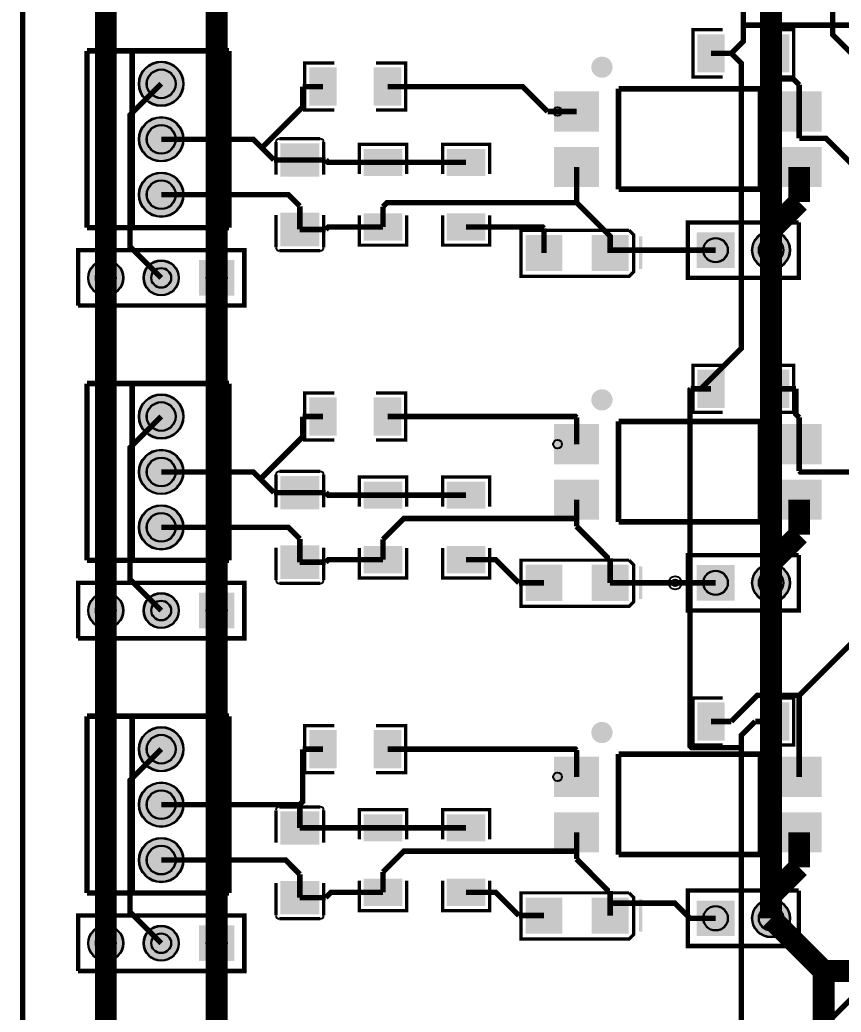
# Model space of a CAD drawing. Header units: millimetres. Extents: x 0 to 140, y -140 to 0.
# Drawn here: x -0.13 to 37.5, y -100.95 to -55.49 of the extents above; entities that cross this region are included whole.
import ezdxf

# ---------------------------------------------------------------- set-up
doc = ezdxf.new("R2010")
doc.units = ezdxf.units.MM
for name, color, linetype, true_color in [('BoardOutLine', 7, 'Continuous', 0xff00ff), ('BottomLayer', 7, 'Continuous', 0x0000ff), ('BottomSolderMaskLayer', 7, 'Continuous', 0xaa00ff), ('Document', 7, 'Continuous', 0xffffff), ('Hole', 7, 'Continuous', 0x222222), ('Multi-Layer', 7, 'Continuous', 0xc0c0c0), ('TopLayer', 7, 'Continuous', 0xff0000), ('TopPasteMaskLayer', 7, 'Continuous', 0x808080), ('TopSilkLayer', 7, 'Continuous', 0xffcc00), ('TopSolderMaskLayer', 7, 'Continuous', 0x800080)]:
    doc.layers.add(name, color=color, linetype=linetype, true_color=true_color)

msp = doc.modelspace()

# ---------------------------------------------------------------- hatches: boundary and pattern name
at = {"layer": 'BottomSolderMaskLayer'}
for points in [[(5.325, -58.42, 1), (7.375, -58.42, 1)], [(5.325, -60.96, 1), (7.375, -60.96, 1)], [(5.325, -63.5, 1), (7.375, -63.5, 1)], [(30.875, -65.227), (32.625, -65.227), (32.625, -66.853), (30.875, -66.853)], [(33.415, -66.04, 1), (35.165, -66.04, 1)], [(2.997, -67.31, 1), (4.623, -67.31, 1)], [(5.537, -67.31, 1), (7.163, -67.31, 1)], [(9.703, -68.123), (8.077, -68.123), (8.077, -66.497), (9.703, -66.497)], [(5.325, -73.66, 1), (7.375, -73.66, 1)], [(5.325, -76.2, 1), (7.375, -76.2, 1)], [(5.325, -78.74, 1), (7.375, -78.74, 1)], [(33.415, -81.28, 1), (35.165, -81.28, 1)], [(30.875, -80.467), (32.625, -80.467), (32.625, -82.093), (30.875, -82.093)], [(2.997, -82.55, 1), (4.623, -82.55, 1)], [(5.537, -82.55, 1), (7.163, -82.55, 1)], [(9.703, -83.363), (8.077, -83.363), (8.077, -81.737), (9.703, -81.737)], [(5.325, -88.9, 1), (7.375, -88.9, 1)], [(5.325, -91.44, 1), (7.375, -91.44, 1)], [(5.325, -93.98, 1), (7.375, -93.98, 1)], [(30.875, -95.834), (32.625, -95.834), (32.625, -97.46), (30.875, -97.46)], [(33.415, -96.647, 1), (35.165, -96.647, 1)], [(2.997, -97.79, 1), (4.623, -97.79, 1)], [(5.537, -97.79, 1), (7.163, -97.79, 1)], [(9.703, -98.603), (8.077, -98.603), (8.077, -96.977), (9.703, -96.977)]]:
    msp.add_hatch(color=256, dxfattribs=at).paths.add_polyline_path(points)
at = {"layer": 'Document'}
for points in [[(24.175, -65.667), (24.175, -66.667), (24.325, -66.667), (24.325, -65.667)], [(23.95, -66.092), (23.95, -66.242), (24.55, -66.242), (24.55, -66.092)], [(26.85, -66.092), (26.85, -66.242), (26.25, -66.242), (26.25, -66.092)], [(24.175, -80.78), (24.175, -81.78), (24.325, -81.78), (24.325, -80.78)], [(23.95, -81.205), (23.95, -81.355), (24.55, -81.355), (24.55, -81.205)], [(26.85, -81.205), (26.85, -81.355), (26.25, -81.355), (26.25, -81.205)], [(24.175, -96.02), (24.175, -97.02), (24.325, -97.02), (24.325, -96.02)], [(23.95, -96.445), (23.95, -96.595), (24.55, -96.595), (24.55, -96.445)], [(26.85, -96.445), (26.85, -96.595), (26.25, -96.595), (26.25, -96.445)]]:
    msp.add_hatch(color=256, dxfattribs=at).paths.add_polyline_path(points)
at = {"layer": 'Multi-Layer'}
for points in [[(5.35, -58.42, 1), (7.35, -58.42, 1)], [(5.35, -60.96, 1), (7.35, -60.96, 1)], [(5.35, -63.5, 1), (7.35, -63.5, 1)], [(30.9, -65.253), (32.6, -65.253), (32.6, -66.828), (30.9, -66.828)], [(33.44, -66.04, 1), (35.14, -66.04, 1)], [(3.023, -67.31, 1), (4.597, -67.31, 1)], [(5.563, -67.31, 1), (7.137, -67.31, 1)], [(9.677, -68.098), (8.103, -68.098), (8.103, -66.523), (9.677, -66.523)], [(5.35, -73.66, 1), (7.35, -73.66, 1)], [(5.35, -76.2, 1), (7.35, -76.2, 1)], [(5.35, -78.74, 1), (7.35, -78.74, 1)], [(33.44, -81.28, 1), (35.14, -81.28, 1)], [(30.9, -80.493), (32.6, -80.493), (32.6, -82.068), (30.9, -82.068)], [(3.023, -82.55, 1), (4.597, -82.55, 1)], [(5.563, -82.55, 1), (7.137, -82.55, 1)], [(9.677, -83.338), (8.103, -83.338), (8.103, -81.763), (9.677, -81.763)], [(5.35, -88.9, 1), (7.35, -88.9, 1)], [(5.35, -91.44, 1), (7.35, -91.44, 1)], [(5.35, -93.98, 1), (7.35, -93.98, 1)], [(30.9, -95.86), (32.6, -95.86), (32.6, -97.435), (30.9, -97.435)], [(33.44, -96.647, 1), (35.14, -96.647, 1)], [(3.023, -97.79, 1), (4.597, -97.79, 1)], [(5.563, -97.79, 1), (7.137, -97.79, 1)], [(9.677, -98.578), (8.103, -98.578), (8.103, -97.003), (9.677, -97.003)]]:
    msp.add_hatch(color=256, dxfattribs=at).paths.add_polyline_path(points)
at = {"layer": 'TopLayer'}
for points in [[(32.145, -56.173), (32.145, -57.874), (30.938, -57.874), (30.938, -56.173)], [(33.895, -56.173), (33.895, -57.874), (35.103, -57.874), (35.103, -56.173)], [(14.365, -59.398), (14.365, -57.697), (13.158, -57.697), (13.158, -59.398)], [(16.115, -59.398), (16.115, -57.697), (17.323, -57.697), (17.323, -59.398)], [(26.38, -58.79), (26.38, -60.59), (24.38, -60.59), (24.38, -58.79)], [(36.58, -58.79), (36.58, -60.59), (34.58, -60.59), (34.58, -58.79)], [(13.564, -62.65), (11.836, -62.65), (11.836, -61.165), (13.564, -61.165)], [(26.38, -61.33), (26.38, -63.13), (24.38, -63.13), (24.38, -61.33)], [(36.58, -61.33), (36.58, -63.13), (34.58, -63.13), (34.58, -61.33)], [(17.361, -62.625), (15.66, -62.625), (15.66, -61.418), (17.361, -61.418)], [(21.171, -62.625), (19.47, -62.625), (19.47, -61.418), (21.171, -61.418)], [(13.564, -64.35), (11.836, -64.35), (11.836, -65.835), (13.564, -65.835)], [(17.361, -64.375), (15.66, -64.375), (15.66, -65.583), (17.361, -65.583)], [(21.171, -64.375), (19.47, -64.375), (19.47, -65.583), (21.171, -65.583)], [(24.7, -66.967), (23.065, -66.967), (23.065, -65.367), (24.7, -65.367)], [(27.735, -66.967), (26.1, -66.967), (26.1, -65.367), (27.735, -65.367)], [(32.145, -71.54), (32.145, -73.241), (30.938, -73.241), (30.938, -71.54)], [(33.895, -71.54), (33.895, -73.241), (35.103, -73.241), (35.103, -71.54)], [(14.365, -74.511), (14.365, -72.81), (13.158, -72.81), (13.158, -74.511)], [(16.115, -74.511), (16.115, -72.81), (17.323, -72.81), (17.323, -74.511)], [(26.38, -74.03), (26.38, -75.83), (24.38, -75.83), (24.38, -74.03)], [(36.58, -74.03), (36.58, -75.83), (34.58, -75.83), (34.58, -74.03)], [(13.564, -77.89), (11.836, -77.89), (11.836, -76.405), (13.564, -76.405)], [(17.361, -77.865), (15.66, -77.865), (15.66, -76.658), (17.361, -76.658)], [(21.171, -77.865), (19.47, -77.865), (19.47, -76.658), (21.171, -76.658)], [(26.38, -76.57), (26.38, -78.37), (24.38, -78.37), (24.38, -76.57)], [(36.58, -76.57), (36.58, -78.37), (34.58, -78.37), (34.58, -76.57)], [(13.564, -79.59), (11.836, -79.59), (11.836, -81.075), (13.564, -81.075)], [(17.361, -79.615), (15.66, -79.615), (15.66, -80.823), (17.361, -80.823)], [(21.171, -79.615), (19.47, -79.615), (19.47, -80.823), (21.171, -80.823)], [(24.7, -82.08), (23.065, -82.08), (23.065, -80.48), (24.7, -80.48)], [(27.735, -82.08), (26.1, -82.08), (26.1, -80.48), (27.735, -80.48)], [(32.145, -88.481), (32.145, -86.78), (30.938, -86.78), (30.938, -88.481)], [(33.895, -88.481), (33.895, -86.78), (35.103, -86.78), (35.103, -88.481)], [(14.365, -89.751), (14.365, -88.05), (13.158, -88.05), (13.158, -89.751)], [(16.115, -89.751), (16.115, -88.05), (17.323, -88.05), (17.323, -89.751)], [(26.38, -89.27), (26.38, -91.07), (24.38, -91.07), (24.38, -89.27)], [(36.58, -89.27), (36.58, -91.07), (34.58, -91.07), (34.58, -89.27)], [(13.564, -93.257), (11.836, -93.257), (11.836, -91.772), (13.564, -91.772)], [(26.38, -91.81), (26.38, -93.61), (24.38, -93.61), (24.38, -91.81)], [(36.58, -91.81), (36.58, -93.61), (34.58, -93.61), (34.58, -91.81)], [(17.361, -93.105), (15.66, -93.105), (15.66, -91.898), (17.361, -91.898)], [(21.171, -93.105), (19.47, -93.105), (19.47, -91.898), (21.171, -91.898)], [(13.564, -94.957), (11.836, -94.957), (11.836, -96.442), (13.564, -96.442)], [(17.361, -94.855), (15.66, -94.855), (15.66, -96.063), (17.361, -96.063)], [(21.171, -94.855), (19.47, -94.855), (19.47, -96.063), (21.171, -96.063)], [(24.7, -97.32), (23.065, -97.32), (23.065, -95.72), (24.7, -95.72)], [(27.735, -97.32), (26.1, -97.32), (26.1, -95.72), (27.735, -95.72)]]:
    msp.add_hatch(color=256, dxfattribs=at).paths.add_polyline_path(points)
at = {"layer": 'TopPasteMaskLayer'}
for points in [[(32.145, -56.273), (32.145, -56.634), (32.045, -56.734), (31.834, -56.734), (31.734, -56.834), (31.734, -57.212), (31.834, -57.312), (32.045, -57.312), (32.145, -57.412), (32.145, -57.774), (32.045, -57.874), (31.038, -57.874), (30.938, -57.774), (30.938, -56.273), (31.038, -56.173), (32.045, -56.173)], [(33.895, -56.273), (33.895, -56.634), (33.995, -56.734), (34.206, -56.734), (34.306, -56.834), (34.306, -57.212), (34.206, -57.312), (33.995, -57.312), (33.895, -57.412), (33.895, -57.774), (33.995, -57.874), (35.003, -57.874), (35.103, -57.774), (35.103, -56.273), (35.003, -56.173), (33.995, -56.173)], [(14.365, -59.298), (14.365, -58.936), (14.265, -58.836), (14.054, -58.836), (13.954, -58.736), (13.954, -58.358), (14.054, -58.258), (14.265, -58.258), (14.365, -58.158), (14.365, -57.797), (14.265, -57.697), (13.258, -57.697), (13.158, -57.797), (13.158, -59.298), (13.258, -59.398), (14.265, -59.398)], [(16.115, -59.298), (16.115, -58.936), (16.215, -58.836), (16.426, -58.836), (16.526, -58.736), (16.526, -58.358), (16.426, -58.258), (16.215, -58.258), (16.115, -58.158), (16.115, -57.797), (16.215, -57.697), (17.223, -57.697), (17.323, -57.797), (17.323, -59.298), (17.223, -59.398), (16.215, -59.398)], [(26.38, -58.79), (26.38, -60.59), (24.38, -60.59), (24.38, -58.79)], [(36.58, -58.79), (36.58, -60.59), (34.58, -60.59), (34.58, -58.79)], [(13.464, -62.65), (13.094, -62.65), (12.994, -62.55), (12.994, -62.245), (12.894, -62.145), (12.506, -62.145), (12.406, -62.245), (12.406, -62.55), (12.306, -62.65), (11.936, -62.65), (11.836, -62.55), (11.836, -61.265), (11.936, -61.165), (13.464, -61.165), (13.564, -61.265), (13.564, -62.55)], [(26.38, -61.33), (26.38, -63.13), (24.38, -63.13), (24.38, -61.33)], [(36.58, -61.33), (36.58, -63.13), (34.58, -63.13), (34.58, -61.33)], [(17.261, -62.625), (16.899, -62.625), (16.799, -62.525), (16.799, -62.315), (16.699, -62.215), (16.321, -62.215), (16.221, -62.315), (16.221, -62.525), (16.121, -62.625), (15.76, -62.625), (15.66, -62.525), (15.66, -61.518), (15.76, -61.418), (17.261, -61.418), (17.361, -61.518), (17.361, -62.525)], [(21.071, -62.625), (20.709, -62.625), (20.609, -62.525), (20.609, -62.315), (20.509, -62.215), (20.131, -62.215), (20.031, -62.315), (20.031, -62.525), (19.931, -62.625), (19.57, -62.625), (19.47, -62.525), (19.47, -61.518), (19.57, -61.418), (21.071, -61.418), (21.171, -61.518), (21.171, -62.525)], [(13.464, -64.35), (13.094, -64.35), (12.994, -64.45), (12.994, -64.755), (12.894, -64.855), (12.506, -64.855), (12.406, -64.755), (12.406, -64.45), (12.306, -64.35), (11.936, -64.35), (11.836, -64.45), (11.836, -65.735), (11.936, -65.835), (13.464, -65.835), (13.564, -65.735), (13.564, -64.45)], [(17.261, -64.375), (16.899, -64.375), (16.799, -64.475), (16.799, -64.686), (16.699, -64.786), (16.321, -64.786), (16.221, -64.686), (16.221, -64.475), (16.121, -64.375), (15.76, -64.375), (15.66, -64.475), (15.66, -65.483), (15.76, -65.583), (17.261, -65.583), (17.361, -65.483), (17.361, -64.475)], [(21.071, -64.375), (20.709, -64.375), (20.609, -64.475), (20.609, -64.686), (20.509, -64.786), (20.131, -64.786), (20.031, -64.686), (20.031, -64.475), (19.931, -64.375), (19.57, -64.375), (19.47, -64.475), (19.47, -65.483), (19.57, -65.583), (21.071, -65.583), (21.171, -65.483), (21.171, -64.475)], [(24.7, -66.867), (24.7, -66.497), (24.6, -66.397), (24.244, -66.397), (24.144, -66.297), (24.144, -66.038), (24.244, -65.938), (24.6, -65.938), (24.7, -65.838), (24.7, -65.467), (24.6, -65.367), (23.165, -65.367), (23.065, -65.467), (23.065, -66.867), (23.165, -66.967), (24.6, -66.967)], [(26.1, -65.467), (26.1, -65.838), (26.2, -65.938), (26.556, -65.938), (26.656, -66.038), (26.656, -66.297), (26.556, -66.397), (26.2, -66.397), (26.1, -66.497), (26.1, -66.867), (26.2, -66.967), (27.635, -66.967), (27.735, -66.867), (27.735, -65.467), (27.635, -65.367), (26.2, -65.367)], [(32.145, -71.64), (32.145, -72.001), (32.045, -72.101), (31.834, -72.101), (31.734, -72.201), (31.734, -72.579), (31.834, -72.679), (32.045, -72.679), (32.145, -72.779), (32.145, -73.141), (32.045, -73.241), (31.038, -73.241), (30.938, -73.141), (30.938, -71.64), (31.038, -71.54), (32.045, -71.54)], [(33.895, -71.64), (33.895, -72.001), (33.995, -72.101), (34.206, -72.101), (34.306, -72.201), (34.306, -72.579), (34.206, -72.679), (33.995, -72.679), (33.895, -72.779), (33.895, -73.141), (33.995, -73.241), (35.003, -73.241), (35.103, -73.141), (35.103, -71.64), (35.003, -71.54), (33.995, -71.54)], [(14.365, -74.411), (14.365, -74.049), (14.265, -73.949), (14.054, -73.949), (13.954, -73.849), (13.954, -73.471), (14.054, -73.371), (14.265, -73.371), (14.365, -73.271), (14.365, -72.91), (14.265, -72.81), (13.258, -72.81), (13.158, -72.91), (13.158, -74.411), (13.258, -74.511), (14.265, -74.511)], [(16.115, -74.411), (16.115, -74.049), (16.215, -73.949), (16.426, -73.949), (16.526, -73.849), (16.526, -73.471), (16.426, -73.371), (16.215, -73.371), (16.115, -73.271), (16.115, -72.91), (16.215, -72.81), (17.223, -72.81), (17.323, -72.91), (17.323, -74.411), (17.223, -74.511), (16.215, -74.511)], [(26.38, -74.03), (26.38, -75.83), (24.38, -75.83), (24.38, -74.03)], [(36.58, -74.03), (36.58, -75.83), (34.58, -75.83), (34.58, -74.03)], [(13.464, -77.89), (13.094, -77.89), (12.994, -77.79), (12.994, -77.485), (12.894, -77.385), (12.506, -77.385), (12.406, -77.485), (12.406, -77.79), (12.306, -77.89), (11.936, -77.89), (11.836, -77.79), (11.836, -76.505), (11.936, -76.405), (13.464, -76.405), (13.564, -76.505), (13.564, -77.79)], [(17.261, -77.865), (16.899, -77.865), (16.799, -77.765), (16.799, -77.555), (16.699, -77.455), (16.321, -77.455), (16.221, -77.555), (16.221, -77.765), (16.121, -77.865), (15.76, -77.865), (15.66, -77.765), (15.66, -76.758), (15.76, -76.658), (17.261, -76.658), (17.361, -76.758), (17.361, -77.765)], [(21.071, -77.865), (20.709, -77.865), (20.609, -77.765), (20.609, -77.555), (20.509, -77.455), (20.131, -77.455), (20.031, -77.555), (20.031, -77.765), (19.931, -77.865), (19.57, -77.865), (19.47, -77.765), (19.47, -76.758), (19.57, -76.658), (21.071, -76.658), (21.171, -76.758), (21.171, -77.765)], [(26.38, -76.57), (26.38, -78.37), (24.38, -78.37), (24.38, -76.57)], [(36.58, -76.57), (36.58, -78.37), (34.58, -78.37), (34.58, -76.57)], [(13.464, -79.59), (13.094, -79.59), (12.994, -79.69), (12.994, -79.995), (12.894, -80.095), (12.506, -80.095), (12.406, -79.995), (12.406, -79.69), (12.306, -79.59), (11.936, -79.59), (11.836, -79.69), (11.836, -80.975), (11.936, -81.075), (13.464, -81.075), (13.564, -80.975), (13.564, -79.69)], [(17.261, -79.615), (16.899, -79.615), (16.799, -79.715), (16.799, -79.926), (16.699, -80.026), (16.321, -80.026), (16.221, -79.926), (16.221, -79.715), (16.121, -79.615), (15.76, -79.615), (15.66, -79.715), (15.66, -80.723), (15.76, -80.823), (17.261, -80.823), (17.361, -80.723), (17.361, -79.715)], [(21.071, -79.615), (20.709, -79.615), (20.609, -79.715), (20.609, -79.926), (20.509, -80.026), (20.131, -80.026), (20.031, -79.926), (20.031, -79.715), (19.931, -79.615), (19.57, -79.615), (19.47, -79.715), (19.47, -80.723), (19.57, -80.823), (21.071, -80.823), (21.171, -80.723), (21.171, -79.715)], [(24.7, -81.98), (24.7, -81.61), (24.6, -81.51), (24.244, -81.51), (24.144, -81.41), (24.144, -81.151), (24.244, -81.051), (24.6, -81.051), (24.7, -80.951), (24.7, -80.58), (24.6, -80.48), (23.165, -80.48), (23.065, -80.58), (23.065, -81.98), (23.165, -82.08), (24.6, -82.08)], [(26.1, -80.58), (26.1, -80.951), (26.2, -81.051), (26.556, -81.051), (26.656, -81.151), (26.656, -81.41), (26.556, -81.51), (26.2, -81.51), (26.1, -81.61), (26.1, -81.98), (26.2, -82.08), (27.635, -82.08), (27.735, -81.98), (27.735, -80.58), (27.635, -80.48), (26.2, -80.48)], [(32.145, -88.381), (32.145, -88.019), (32.045, -87.919), (31.834, -87.919), (31.734, -87.819), (31.734, -87.441), (31.834, -87.341), (32.045, -87.341), (32.145, -87.241), (32.145, -86.88), (32.045, -86.78), (31.038, -86.78), (30.938, -86.88), (30.938, -88.381), (31.038, -88.481), (32.045, -88.481)], [(33.895, -88.381), (33.895, -88.019), (33.995, -87.919), (34.206, -87.919), (34.306, -87.819), (34.306, -87.441), (34.206, -87.341), (33.995, -87.341), (33.895, -87.241), (33.895, -86.88), (33.995, -86.78), (35.003, -86.78), (35.103, -86.88), (35.103, -88.381), (35.003, -88.481), (33.995, -88.481)], [(14.365, -89.651), (14.365, -89.289), (14.265, -89.189), (14.054, -89.189), (13.954, -89.089), (13.954, -88.711), (14.054, -88.611), (14.265, -88.611), (14.365, -88.511), (14.365, -88.15), (14.265, -88.05), (13.258, -88.05), (13.158, -88.15), (13.158, -89.651), (13.258, -89.751), (14.265, -89.751)], [(16.115, -89.651), (16.115, -89.289), (16.215, -89.189), (16.426, -89.189), (16.526, -89.089), (16.526, -88.711), (16.426, -88.611), (16.215, -88.611), (16.115, -88.511), (16.115, -88.15), (16.215, -88.05), (17.223, -88.05), (17.323, -88.15), (17.323, -89.651), (17.223, -89.751), (16.215, -89.751)], [(26.38, -89.27), (26.38, -91.07), (24.38, -91.07), (24.38, -89.27)], [(36.58, -89.27), (36.58, -91.07), (34.58, -91.07), (34.58, -89.27)], [(13.464, -93.257), (13.094, -93.257), (12.994, -93.157), (12.994, -92.852), (12.894, -92.752), (12.506, -92.752), (12.406, -92.852), (12.406, -93.157), (12.306, -93.257), (11.936, -93.257), (11.836, -93.157), (11.836, -91.872), (11.936, -91.772), (13.464, -91.772), (13.564, -91.872), (13.564, -93.157)], [(26.38, -91.81), (26.38, -93.61), (24.38, -93.61), (24.38, -91.81)], [(36.58, -91.81), (36.58, -93.61), (34.58, -93.61), (34.58, -91.81)], [(17.261, -93.105), (16.899, -93.105), (16.799, -93.005), (16.799, -92.795), (16.699, -92.695), (16.321, -92.695), (16.221, -92.795), (16.221, -93.005), (16.121, -93.105), (15.76, -93.105), (15.66, -93.005), (15.66, -91.998), (15.76, -91.898), (17.261, -91.898), (17.361, -91.998), (17.361, -93.005)], [(21.071, -93.105), (20.709, -93.105), (20.609, -93.005), (20.609, -92.795), (20.509, -92.695), (20.131, -92.695), (20.031, -92.795), (20.031, -93.005), (19.931, -93.105), (19.57, -93.105), (19.47, -93.005), (19.47, -91.998), (19.57, -91.898), (21.071, -91.898), (21.171, -91.998), (21.171, -93.005)], [(13.464, -94.957), (13.094, -94.957), (12.994, -95.057), (12.994, -95.362), (12.894, -95.462), (12.506, -95.462), (12.406, -95.362), (12.406, -95.057), (12.306, -94.957), (11.936, -94.957), (11.836, -95.057), (11.836, -96.342), (11.936, -96.442), (13.464, -96.442), (13.564, -96.342), (13.564, -95.057)], [(17.261, -94.855), (16.899, -94.855), (16.799, -94.955), (16.799, -95.166), (16.699, -95.266), (16.321, -95.266), (16.221, -95.166), (16.221, -94.955), (16.121, -94.855), (15.76, -94.855), (15.66, -94.955), (15.66, -95.963), (15.76, -96.063), (17.261, -96.063), (17.361, -95.963), (17.361, -94.955)], [(21.071, -94.855), (20.709, -94.855), (20.609, -94.955), (20.609, -95.166), (20.509, -95.266), (20.131, -95.266), (20.031, -95.166), (20.031, -94.955), (19.931, -94.855), (19.57, -94.855), (19.47, -94.955), (19.47, -95.963), (19.57, -96.063), (21.071, -96.063), (21.171, -95.963), (21.171, -94.955)], [(24.7, -97.22), (24.7, -96.85), (24.6, -96.75), (24.244, -96.75), (24.144, -96.65), (24.144, -96.391), (24.244, -96.291), (24.6, -96.291), (24.7, -96.191), (24.7, -95.82), (24.6, -95.72), (23.165, -95.72), (23.065, -95.82), (23.065, -97.22), (23.165, -97.32), (24.6, -97.32)], [(26.1, -95.82), (26.1, -96.191), (26.2, -96.291), (26.556, -96.291), (26.656, -96.391), (26.656, -96.65), (26.556, -96.75), (26.2, -96.75), (26.1, -96.85), (26.1, -97.22), (26.2, -97.32), (27.635, -97.32), (27.735, -97.22), (27.735, -95.82), (27.635, -95.72), (26.2, -95.72)]]:
    msp.add_hatch(color=256, dxfattribs=at).paths.add_polyline_path(points)
at = {"layer": 'TopSilkLayer'}
for points in [[(26.057, -57.658), (26.058, -57.69), (26.061, -57.721), (26.066, -57.752), (26.073, -57.783), (26.082, -57.813), (26.094, -57.842), (26.106, -57.871), (26.121, -57.899), (26.138, -57.925), (26.156, -57.951), (26.176, -57.975), (26.197, -57.999), (26.22, -58.02), (26.244, -58.04), (26.27, -58.059), (26.296, -58.076), (26.324, -58.091), (26.352, -58.104), (26.382, -58.116), (26.412, -58.125), (26.442, -58.133), (26.473, -58.138), (26.504, -58.142), (26.536, -58.143), (26.567, -58.142), (26.599, -58.14), (26.63, -58.135), (26.66, -58.129), (26.691, -58.12), (26.72, -58.11), (26.749, -58.097), (26.777, -58.083), (26.804, -58.067), (26.83, -58.049), (26.855, -58.03), (26.879, -58.009), (26.901, -57.986), (26.921, -57.962), (26.94, -57.937), (26.957, -57.911), (26.973, -57.884), (26.987, -57.855), (26.999, -57.826), (27.009, -57.797), (27.017, -57.766), (27.023, -57.735), (27.027, -57.704), (27.029, -57.673), (27.029, -57.641), (27.027, -57.61), (27.023, -57.579), (27.017, -57.548), (27.009, -57.517), (26.999, -57.487), (26.987, -57.458), (26.973, -57.43), (26.957, -57.403), (26.94, -57.376), (26.921, -57.351), (26.901, -57.328), (26.879, -57.305), (26.855, -57.284), (26.83, -57.265), (26.804, -57.247), (26.777, -57.231), (26.749, -57.217), (26.72, -57.204), (26.691, -57.194), (26.66, -57.185), (26.63, -57.178), (26.599, -57.174), (26.567, -57.171), (26.536, -57.171), (26.504, -57.172), (26.473, -57.176), (26.442, -57.181), (26.412, -57.189), (26.382, -57.198), (26.352, -57.21), (26.324, -57.223), (26.296, -57.238), (26.27, -57.255), (26.244, -57.273), (26.22, -57.294), (26.197, -57.315), (26.176, -57.338), (26.156, -57.363), (26.138, -57.388), (26.121, -57.415), (26.106, -57.443), (26.094, -57.472), (26.082, -57.501), (26.073, -57.531), (26.066, -57.562), (26.061, -57.593), (26.058, -57.624), (26.057, -57.656)], [(28.234, -65.406), (28.234, -66.908), (28.386, -66.908), (28.386, -65.406)], [(26.057, -72.898), (26.058, -72.93), (26.061, -72.961), (26.066, -72.992), (26.073, -73.023), (26.082, -73.053), (26.094, -73.082), (26.106, -73.111), (26.121, -73.139), (26.138, -73.165), (26.156, -73.191), (26.176, -73.216), (26.197, -73.239), (26.22, -73.26), (26.244, -73.28), (26.27, -73.299), (26.296, -73.316), (26.324, -73.331), (26.352, -73.344), (26.382, -73.356), (26.412, -73.365), (26.442, -73.373), (26.473, -73.378), (26.504, -73.382), (26.536, -73.383), (26.567, -73.383), (26.599, -73.38), (26.63, -73.375), (26.66, -73.369), (26.691, -73.36), (26.72, -73.35), (26.749, -73.337), (26.777, -73.323), (26.804, -73.307), (26.83, -73.289), (26.855, -73.27), (26.879, -73.249), (26.901, -73.226), (26.921, -73.202), (26.94, -73.177), (26.957, -73.151), (26.973, -73.124), (26.987, -73.095), (26.999, -73.066), (27.009, -73.037), (27.017, -73.006), (27.023, -72.975), (27.027, -72.944), (27.029, -72.913), (27.029, -72.881), (27.027, -72.85), (27.023, -72.819), (27.017, -72.788), (27.009, -72.757), (26.999, -72.727), (26.987, -72.698), (26.973, -72.67), (26.957, -72.643), (26.94, -72.616), (26.921, -72.591), (26.901, -72.568), (26.879, -72.545), (26.855, -72.524), (26.83, -72.505), (26.804, -72.487), (26.777, -72.471), (26.749, -72.457), (26.72, -72.444), (26.691, -72.434), (26.66, -72.425), (26.63, -72.419), (26.599, -72.414), (26.567, -72.411), (26.536, -72.411), (26.504, -72.412), (26.473, -72.416), (26.442, -72.421), (26.412, -72.429), (26.382, -72.438), (26.352, -72.45), (26.324, -72.463), (26.296, -72.478), (26.27, -72.495), (26.244, -72.513), (26.22, -72.534), (26.197, -72.555), (26.176, -72.578), (26.156, -72.603), (26.138, -72.628), (26.121, -72.655), (26.106, -72.683), (26.094, -72.712), (26.082, -72.741), (26.073, -72.771), (26.066, -72.802), (26.061, -72.833), (26.058, -72.864), (26.057, -72.896)], [(28.234, -80.519), (28.234, -82.021), (28.386, -82.021), (28.386, -80.519)], [(26.057, -88.138), (26.058, -88.17), (26.061, -88.201), (26.066, -88.232), (26.073, -88.263), (26.082, -88.293), (26.094, -88.322), (26.106, -88.351), (26.121, -88.379), (26.138, -88.405), (26.156, -88.431), (26.176, -88.456), (26.197, -88.479), (26.22, -88.5), (26.244, -88.52), (26.27, -88.539), (26.296, -88.556), (26.324, -88.571), (26.352, -88.584), (26.382, -88.596), (26.412, -88.605), (26.442, -88.613), (26.473, -88.618), (26.504, -88.622), (26.536, -88.623), (26.567, -88.623), (26.599, -88.62), (26.63, -88.615), (26.66, -88.609), (26.691, -88.6), (26.72, -88.59), (26.749, -88.577), (26.777, -88.563), (26.804, -88.547), (26.83, -88.529), (26.855, -88.51), (26.879, -88.489), (26.901, -88.466), (26.921, -88.443), (26.94, -88.417), (26.957, -88.391), (26.973, -88.364), (26.987, -88.336), (26.999, -88.306), (27.009, -88.277), (27.017, -88.246), (27.023, -88.215), (27.027, -88.184), (27.029, -88.153), (27.029, -88.121), (27.027, -88.09), (27.023, -88.059), (27.017, -88.028), (27.009, -87.997), (26.999, -87.968), (26.987, -87.938), (26.973, -87.91), (26.957, -87.883), (26.94, -87.856), (26.921, -87.831), (26.901, -87.808), (26.879, -87.785), (26.855, -87.764), (26.83, -87.745), (26.804, -87.727), (26.777, -87.711), (26.749, -87.697), (26.72, -87.684), (26.691, -87.674), (26.66, -87.665), (26.63, -87.659), (26.599, -87.654), (26.567, -87.651), (26.536, -87.651), (26.504, -87.652), (26.473, -87.656), (26.442, -87.661), (26.412, -87.669), (26.382, -87.678), (26.352, -87.69), (26.324, -87.703), (26.296, -87.718), (26.27, -87.735), (26.244, -87.753), (26.22, -87.774), (26.197, -87.795), (26.176, -87.818), (26.156, -87.843), (26.138, -87.868), (26.121, -87.895), (26.106, -87.923), (26.094, -87.952), (26.082, -87.981), (26.073, -88.011), (26.066, -88.042), (26.061, -88.073), (26.058, -88.104), (26.057, -88.136)], [(28.234, -95.759), (28.234, -97.261), (28.386, -97.261), (28.386, -95.759)]]:
    msp.add_hatch(color=256, dxfattribs=at).paths.add_polyline_path(points)
at = {"layer": 'TopSolderMaskLayer'}
for points in [[(32.17, -56.147), (32.17, -57.899), (30.912, -57.899), (30.912, -56.147)], [(33.87, -56.147), (33.87, -57.899), (35.128, -57.899), (35.128, -56.147)], [(5.325, -58.42, 1), (7.375, -58.42, 1)], [(14.39, -59.423), (14.39, -57.671), (13.132, -57.671), (13.132, -59.423)], [(16.09, -59.423), (16.09, -57.671), (17.348, -57.671), (17.348, -59.423)], [(26.408, -58.767), (26.408, -60.613), (24.352, -60.613), (24.352, -58.767)], [(36.608, -58.767), (36.608, -60.613), (34.552, -60.613), (34.552, -58.767)], [(5.325, -60.96, 1), (7.375, -60.96, 1)], [(13.594, -62.672), (11.806, -62.672), (11.806, -61.143), (13.594, -61.143)], [(26.408, -61.307), (26.408, -63.153), (24.352, -63.153), (24.352, -61.307)], [(36.608, -61.307), (36.608, -63.153), (34.552, -63.153), (34.552, -61.307)], [(17.396, -62.643), (15.624, -62.643), (15.624, -61.4), (17.396, -61.4)], [(21.206, -62.643), (19.434, -62.643), (19.434, -61.4), (21.206, -61.4)], [(5.325, -63.5, 1), (7.375, -63.5, 1)], [(13.594, -64.328), (11.806, -64.328), (11.806, -65.857), (13.594, -65.857)], [(17.396, -64.357), (15.624, -64.357), (15.624, -65.601), (17.396, -65.601)], [(21.206, -64.357), (19.434, -64.357), (19.434, -65.601), (21.206, -65.601)], [(24.726, -66.993), (23.04, -66.993), (23.04, -65.342), (24.726, -65.342)], [(27.76, -66.993), (26.075, -66.993), (26.075, -65.342), (27.76, -65.342)], [(30.875, -65.227), (32.625, -65.227), (32.625, -66.853), (30.875, -66.853)], [(33.415, -66.04, 1), (35.165, -66.04, 1)], [(2.997, -67.31, 1), (4.623, -67.31, 1)], [(5.537, -67.31, 1), (7.163, -67.31, 1)], [(9.703, -68.123), (8.077, -68.123), (8.077, -66.497), (9.703, -66.497)], [(32.17, -71.514), (32.17, -73.266), (30.912, -73.266), (30.912, -71.514)], [(33.87, -71.514), (33.87, -73.266), (35.128, -73.266), (35.128, -71.514)], [(5.325, -73.66, 1), (7.375, -73.66, 1)], [(14.39, -74.536), (14.39, -72.784), (13.132, -72.784), (13.132, -74.536)], [(16.09, -74.536), (16.09, -72.784), (17.348, -72.784), (17.348, -74.536)], [(26.408, -74.007), (26.408, -75.853), (24.352, -75.853), (24.352, -74.007)], [(36.608, -74.007), (36.608, -75.853), (34.552, -75.853), (34.552, -74.007)], [(5.325, -76.2, 1), (7.375, -76.2, 1)], [(13.594, -77.912), (11.806, -77.912), (11.806, -76.383), (13.594, -76.383)], [(17.396, -77.883), (15.624, -77.883), (15.624, -76.64), (17.396, -76.64)], [(21.206, -77.883), (19.434, -77.883), (19.434, -76.64), (21.206, -76.64)], [(26.408, -76.547), (26.408, -78.393), (24.352, -78.393), (24.352, -76.547)], [(36.608, -76.547), (36.608, -78.393), (34.552, -78.393), (34.552, -76.547)], [(5.325, -78.74, 1), (7.375, -78.74, 1)], [(13.594, -79.568), (11.806, -79.568), (11.806, -81.097), (13.594, -81.097)], [(17.396, -79.597), (15.624, -79.597), (15.624, -80.841), (17.396, -80.841)], [(21.206, -79.597), (19.434, -79.597), (19.434, -80.841), (21.206, -80.841)], [(24.726, -82.106), (23.04, -82.106), (23.04, -80.455), (24.726, -80.455)], [(27.76, -82.106), (26.075, -82.106), (26.075, -80.455), (27.76, -80.455)], [(33.415, -81.28, 1), (35.165, -81.28, 1)], [(30.875, -80.467), (32.625, -80.467), (32.625, -82.093), (30.875, -82.093)], [(2.997, -82.55, 1), (4.623, -82.55, 1)], [(5.537, -82.55, 1), (7.163, -82.55, 1)], [(9.703, -83.363), (8.077, -83.363), (8.077, -81.737), (9.703, -81.737)], [(32.17, -88.506), (32.17, -86.754), (30.912, -86.754), (30.912, -88.506)], [(33.87, -88.506), (33.87, -86.754), (35.128, -86.754), (35.128, -88.506)], [(5.325, -88.9, 1), (7.375, -88.9, 1)], [(14.39, -89.776), (14.39, -88.024), (13.132, -88.024), (13.132, -89.776)], [(16.09, -89.776), (16.09, -88.024), (17.348, -88.024), (17.348, -89.776)], [(26.408, -89.247), (26.408, -91.093), (24.352, -91.093), (24.352, -89.247)], [(36.608, -89.247), (36.608, -91.093), (34.552, -91.093), (34.552, -89.247)], [(5.325, -91.44, 1), (7.375, -91.44, 1)], [(13.594, -93.279), (11.806, -93.279), (11.806, -91.75), (13.594, -91.75)], [(26.408, -91.787), (26.408, -93.633), (24.352, -93.633), (24.352, -91.787)], [(36.608, -91.787), (36.608, -93.633), (34.552, -93.633), (34.552, -91.787)], [(17.396, -93.123), (15.624, -93.123), (15.624, -91.88), (17.396, -91.88)], [(21.206, -93.123), (19.434, -93.123), (19.434, -91.88), (21.206, -91.88)], [(5.325, -93.98, 1), (7.375, -93.98, 1)], [(13.594, -94.935), (11.806, -94.935), (11.806, -96.464), (13.594, -96.464)], [(17.396, -94.837), (15.624, -94.837), (15.624, -96.081), (17.396, -96.081)], [(21.206, -94.837), (19.434, -94.837), (19.434, -96.081), (21.206, -96.081)], [(24.726, -97.346), (23.04, -97.346), (23.04, -95.695), (24.726, -95.695)], [(27.76, -97.346), (26.075, -97.346), (26.075, -95.695), (27.76, -95.695)], [(30.875, -95.834), (32.625, -95.834), (32.625, -97.46), (30.875, -97.46)], [(33.415, -96.647, 1), (35.165, -96.647, 1)], [(2.997, -97.79, 1), (4.623, -97.79, 1)], [(5.537, -97.79, 1), (7.163, -97.79, 1)], [(9.703, -98.603), (8.077, -98.603), (8.077, -96.977), (9.703, -96.977)]]:
    msp.add_hatch(color=256, dxfattribs=at).paths.add_polyline_path(points)

# ---------------------------------------------------------------- linework, layer by layer
at = {"layer": 'BoardOutLine', "const_width": 0.254}
msp.add_lwpolyline([(0, -135), (0, -5)], dxfattribs=at)
at = {"layer": 'BottomLayer'}
for points, const_width in [([(46.99, -66.04), (37.116, -56.166), (37.116, -15.195)], 0.25), ([(34.29, -66.04), (34.29, -50.8)], 1), ([(3.81, -67.31), (3.81, -52.07)], 1), ([(8.89, -67.31), (8.89, -52.07)], 1), ([(6.35, -58.42), (4.924, -59.846), (4.924, -65.884), (6.35, -67.31)], 0.25), ([(34.29, -81.28), (34.29, -66.04)], 1), ([(3.81, -82.55), (3.81, -67.31)], 1), ([(8.89, -82.55), (8.89, -67.31)], 1), ([(6.35, -73.66), (4.924, -75.086), (4.924, -81.124), (6.35, -82.55)], 0.25), ([(34.29, -96.647), (34.29, -81.28)], 1), ([(31.75, -81.28), (29.898, -81.28)], 0.25), ([(3.81, -97.79), (3.81, -82.55)], 1), ([(8.89, -97.79), (8.89, -82.55)], 1), ([(6.35, -88.9), (4.924, -90.326), (4.924, -96.364), (6.35, -97.79)], 0.25), ([(36.703, -99.06), (34.29, -96.647)], 1), ([(3.81, -113.03), (3.81, -97.79)], 1), ([(8.89, -113.03), (8.89, -97.79)], 1), ([(34.29, -111.76), (36.703, -109.347), (36.703, -99.06)], 1), ([(46.99, -99.06), (36.703, -99.06)], 1)]:
    msp.add_lwpolyline(points, dxfattribs=dict(at, const_width=const_width))
at = {"layer": 'BottomSolderMaskLayer'}
for centre, radius in [((6.35, -58.42), 1.025), ((6.35, -58.42), 0.667), ((6.35, -60.96), 1.025), ((6.35, -60.96), 0.667), ((6.35, -63.5), 1.025), ((6.35, -63.5), 0.667), ((34.29, -66.04), 0.875), ((31.75, -66.04), 0.566), ((34.29, -66.04), 0.566), ((3.81, -67.31), 0.813), ((6.35, -67.31), 0.813), ((3.81, -67.31), 0.459), ((6.35, -67.31), 0.459), ((8.89, -67.31), 0.459), ((6.35, -73.66), 1.025), ((6.35, -73.66), 0.667), ((6.35, -76.2), 1.025), ((6.35, -76.2), 0.667), ((6.35, -78.74), 1.025), ((6.35, -78.74), 0.667), ((34.29, -81.28), 0.875), ((31.75, -81.28), 0.566), ((34.29, -81.28), 0.566), ((3.81, -82.55), 0.813), ((6.35, -82.55), 0.813), ((3.81, -82.55), 0.459), ((6.35, -82.55), 0.459), ((8.89, -82.55), 0.459), ((6.35, -88.9), 1.025), ((6.35, -88.9), 0.667), ((6.35, -91.44), 1.025), ((6.35, -91.44), 0.667), ((6.35, -93.98), 1.025), ((6.35, -93.98), 0.667), ((34.29, -96.647), 0.875), ((31.75, -96.647), 0.566), ((34.29, -96.647), 0.566), ((3.81, -97.79), 0.813), ((6.35, -97.79), 0.813), ((3.81, -97.79), 0.459), ((6.35, -97.79), 0.459), ((8.89, -97.79), 0.459)]:
    msp.add_circle(centre, radius, dxfattribs=at)
at = {"layer": 'Document'}
for centre in [(24.511, -59.69), (24.511, -74.93), (24.511, -90.17)]:
    msp.add_circle(centre, 0.2, dxfattribs=at)
at = {"layer": 'Hole'}
msp.add_circle((29.898, -81.28), 0.153, dxfattribs=at)
at = {"layer": 'Multi-Layer'}
for centre, radius in [((6.35, -58.42), 1), ((6.35, -58.42), 0.65), ((6.35, -60.96), 1), ((6.35, -60.96), 0.65), ((6.35, -63.5), 1), ((6.35, -63.5), 0.65), ((34.29, -66.04), 0.85), ((31.75, -66.04), 0.55), ((34.29, -66.04), 0.55), ((3.81, -67.31), 0.787), ((6.35, -67.31), 0.787), ((3.81, -67.31), 0.445), ((6.35, -67.31), 0.445), ((8.89, -67.31), 0.445), ((6.35, -73.66), 1), ((6.35, -73.66), 0.65), ((6.35, -76.2), 1), ((6.35, -76.2), 0.65), ((6.35, -78.74), 1), ((6.35, -78.74), 0.65), ((34.29, -81.28), 0.85), ((31.75, -81.28), 0.55), ((34.29, -81.28), 0.55), ((29.898, -81.28), 0.305), ((3.81, -82.55), 0.787), ((6.35, -82.55), 0.787), ((3.81, -82.55), 0.445), ((6.35, -82.55), 0.445), ((8.89, -82.55), 0.445), ((6.35, -88.9), 1), ((6.35, -88.9), 0.65), ((6.35, -91.44), 1), ((6.35, -91.44), 0.65), ((6.35, -93.98), 1), ((6.35, -93.98), 0.65), ((34.29, -96.647), 0.85), ((31.75, -96.647), 0.55), ((34.29, -96.647), 0.55), ((3.81, -97.79), 0.787), ((6.35, -97.79), 0.787), ((3.81, -97.79), 0.445), ((6.35, -97.79), 0.445), ((8.89, -97.79), 0.445)]:
    msp.add_circle(centre, radius, dxfattribs=at)
at = {"layer": 'TopLayer'}
for points, const_width in [([(33.02, -55.733), (33.02, -42.004), (32.927, -41.91)], 0.25), ([(32.47, -57.023), (33.02, -56.473), (33.02, -55.733)], 0.25), ([(46.99, -61.443), (41.28, -55.733), (33.02, -55.733)], 0.25), ([(31.077, -72.39), (32.927, -70.54), (32.927, -57.48), (32.47, -57.023)], 0.25), ([(31.541, -57.023), (32.47, -57.023)], 0.25), ([(34.499, -57.023), (34.499, -58.199)], 0.25), ([(34.499, -58.199), (35.314, -58.199), (35.58, -58.465)], 0.25), ([(12.832, -58.547), (12.832, -59.476), (10.956, -61.353)], 0.25), ([(13.761, -58.547), (12.832, -58.547)], 0.25), ([(16.719, -58.547), (22.912, -58.547), (24.055, -59.69)], 0.25), ([(35.58, -59.69), (35.58, -58.465)], 0.25), ([(25.38, -59.69), (24.055, -59.69)], 0.25), ([(35.58, -59.69), (35.58, -60.915)], 0.25), ([(6.35, -60.96), (10.563, -60.96), (10.956, -61.353)], 0.25), ([(46.99, -73.66), (38.638, -65.308), (38.638, -62.748), (36.805, -60.915), (35.58, -60.915)], 0.25), ([(10.956, -61.353), (11.511, -61.908)], 0.25), ([(12.7, -61.908), (11.511, -61.908)], 0.25), ([(12.7, -61.908), (13.89, -61.908)], 0.25), ([(16.51, -62.021), (14.003, -62.021), (13.89, -61.908)], 0.25), ([(35.58, -62.23), (35.58, -63.831)], 1), ([(20.32, -62.021), (16.51, -62.021)], 0.25), ([(25.38, -62.23), (25.38, -63.455)], 0.25), ([(6.35, -63.5), (12.176, -63.5), (12.7, -64.025)], 0.25), ([(25.38, -63.455), (25.38, -63.865)], 0.25), ([(35.58, -63.831), (34.29, -65.121), (34.29, -66.04)], 1), ([(12.7, -65.093), (12.7, -64.025)], 0.25), ([(25.38, -63.865), (16.695, -63.865), (16.51, -64.05)], 0.25), ([(16.51, -64.979), (16.51, -64.05)], 0.25), ([(26.917, -66.04), (26.917, -65.402), (25.38, -63.865)], 0.25), ([(12.7, -65.093), (13.89, -65.093)], 0.25), ([(16.51, -64.979), (14.003, -64.979), (13.89, -65.093)], 0.25), ([(20.32, -64.979), (23.82, -64.979), (23.883, -65.042)], 0.25), ([(23.883, -66.167), (23.883, -65.042)], 0.25), ([(26.917, -66.04), (30.575, -66.04)], 0.25), ([(26.917, -66.04), (26.917, -66.167)], 0.25), ([(31.75, -66.04), (30.575, -66.04)], 0.25), ([(32.927, -88.829), (30.646, -88.829), (30.574, -88.756), (30.574, -72.429), (30.612, -72.39)], 0.25), ([(31.077, -72.39), (30.612, -72.39)], 0.25), ([(31.541, -72.39), (31.077, -72.39)], 0.25), ([(34.499, -72.39), (35.428, -72.39)], 0.25), ([(35.428, -72.39), (35.428, -73.552), (35.58, -73.705)], 0.25), ([(12.832, -73.66), (12.832, -74.589), (10.892, -76.529)], 0.25), ([(13.761, -73.66), (12.832, -73.66)], 0.25), ([(16.719, -73.66), (25.336, -73.66), (25.38, -73.705)], 0.25), ([(25.38, -74.93), (25.38, -73.705)], 0.25), ([(35.58, -74.93), (35.58, -73.705)], 0.25), ([(35.58, -74.93), (35.58, -76.155)], 0.25), ([(6.35, -76.2), (10.563, -76.2), (10.892, -76.529)], 0.25), ([(46.99, -76.2), (35.625, -76.2), (35.58, -76.155)], 0.25), ([(10.892, -76.529), (11.511, -77.148)], 0.25), ([(12.7, -77.148), (11.511, -77.148)], 0.25), ([(12.7, -77.148), (13.89, -77.148)], 0.25), ([(16.51, -77.261), (14.003, -77.261), (13.89, -77.148)], 0.25), ([(20.32, -77.261), (16.51, -77.261)], 0.25), ([(35.58, -77.47), (35.58, -79.071)], 1), ([(25.38, -77.47), (25.38, -78.331)], 0.25), ([(6.35, -78.74), (12.176, -78.74), (12.7, -79.265)], 0.25), ([(25.38, -78.331), (17.469, -78.331), (16.51, -79.29)], 0.25), ([(25.38, -78.331), (25.38, -78.695)], 0.25), ([(25.38, -78.695), (26.839, -80.155), (26.917, -80.155)], 0.25), ([(35.58, -79.071), (34.29, -80.361), (34.29, -81.28)], 1), ([(46.99, -78.74), (43.277, -78.74), (35.58, -86.437)], 0.25), ([(12.7, -80.333), (12.7, -79.265)], 0.25), ([(16.51, -80.219), (16.51, -79.29)], 0.25), ([(12.7, -80.333), (13.89, -80.333)], 0.25), ([(16.51, -80.219), (14.003, -80.219), (13.89, -80.333)], 0.25), ([(20.32, -80.219), (21.679, -80.219), (22.74, -81.28)], 0.25), ([(26.917, -81.28), (26.917, -80.155)], 0.25), ([(23.883, -81.28), (22.74, -81.28)], 0.25), ([(26.917, -81.28), (28.06, -81.28)], 0.25), ([(28.06, -81.28), (29.898, -81.28)], 0.25), ([(46.99, -81.28), (39.545, -88.725), (39.545, -98.753), (35.428, -102.87)], 0.25), ([(35.58, -86.437), (33.663, -86.437), (32.47, -87.63)], 0.25), ([(35.58, -86.437), (35.58, -88.945)], 0.25), ([(31.541, -87.63), (32.47, -87.63)], 0.25), ([(32.927, -88.829), (32.927, -88.273), (33.57, -87.63)], 0.25), ([(34.499, -87.63), (33.57, -87.63)], 0.25), ([(12.832, -88.9), (12.832, -91.301), (12.693, -91.44)], 0.25), ([(13.761, -88.9), (12.832, -88.9)], 0.25), ([(16.719, -88.9), (25.336, -88.9), (25.38, -88.945)], 0.25), ([(25.38, -90.17), (25.38, -88.945)], 0.25), ([(32.47, -102.87), (32.927, -102.414), (32.927, -88.829)], 0.25), ([(35.58, -90.17), (35.58, -88.945)], 0.25), ([(6.35, -91.44), (12.693, -91.44)], 0.25), ([(12.693, -91.44), (12.7, -91.447)], 0.25), ([(12.7, -92.501), (12.7, -91.447)], 0.25), ([(35.58, -92.71), (35.58, -94.311)], 1), ([(16.51, -92.501), (12.7, -92.501)], 0.25), ([(12.7, -92.515), (12.7, -92.501)], 0.25), ([(20.32, -92.501), (16.51, -92.501)], 0.25), ([(25.38, -92.71), (25.38, -93.571)], 0.25), ([(25.38, -93.571), (17.469, -93.571), (16.51, -94.53)], 0.25), ([(25.38, -93.571), (25.38, -93.935)], 0.25), ([(6.35, -93.98), (12.049, -93.98), (12.7, -94.632)], 0.25), ([(25.38, -93.935), (26.839, -95.395), (26.917, -95.395)], 0.25), ([(35.58, -94.311), (34.29, -95.601), (34.29, -96.647)], 1), ([(12.7, -95.7), (12.7, -94.632)], 0.25), ([(16.51, -95.459), (16.51, -94.53)], 0.25), ([(16.51, -95.459), (14.13, -95.459), (13.89, -95.7)], 0.25), ([(20.32, -95.459), (21.679, -95.459), (22.74, -96.52)], 0.25), ([(26.917, -95.957), (26.917, -95.395)], 0.25), ([(12.7, -95.7), (13.89, -95.7)], 0.25), ([(26.917, -96.52), (26.917, -95.957)], 0.25), ([(26.917, -95.957), (29.885, -95.957), (30.575, -96.647)], 0.25), ([(23.883, -96.52), (22.74, -96.52)], 0.25), ([(31.75, -96.647), (30.575, -96.647)], 0.25)]:
    msp.add_lwpolyline(points, dxfattribs=dict(at, const_width=const_width))
at = {"layer": 'TopSilkLayer'}
for points, const_width in [([(32.069, -55.944), (30.709, -55.944), (30.709, -58.102), (32.069, -58.102)], 0.152), ([(33.971, -55.944), (35.331, -55.944), (35.331, -58.102), (33.971, -58.102)], 0.152), ([(2.95, -56.91), (9.45, -56.91)], 0.254), ([(2.95, -65.01), (2.95, -56.91)], 0.254), ([(3.825, -65.01), (3.825, -56.91)], 0.254), ([(5.023, -65.01), (5.023, -56.91)], 0.254), ([(9.45, -65.01), (9.45, -56.91)], 0.254), ([(14.289, -59.626), (12.929, -59.626), (12.929, -57.468), (14.289, -57.468)], 0.152), ([(16.191, -59.626), (17.551, -59.626), (17.551, -57.468), (16.191, -57.468)], 0.152), ([(27.305, -58.646), (33.805, -58.646)], 0.254), ([(27.305, -63.246), (27.305, -58.646)], 0.254), ([(33.805, -58.646), (33.805, -63.246)], 0.254), ([(13.64, -60.937), (11.76, -60.937)], 0.152), ([(11.607, -61.089), (11.607, -62.574)], 0.152), ([(13.793, -62.574), (13.793, -61.089)], 0.152), ([(17.589, -62.549), (17.589, -61.189), (15.431, -61.189), (15.431, -62.549)], 0.152), ([(21.399, -62.549), (21.399, -61.189), (19.241, -61.189), (19.241, -62.549)], 0.152), ([(33.805, -63.246), (27.305, -63.246)], 0.254), ([(11.607, -65.911), (11.607, -64.426)], 0.152), ([(13.793, -64.426), (13.793, -65.911)], 0.152), ([(17.589, -64.451), (17.589, -65.811), (15.431, -65.811), (15.431, -64.451)], 0.152), ([(21.399, -64.451), (21.399, -65.811), (19.241, -65.811), (19.241, -64.451)], 0.152), ([(2.95, -65.01), (9.45, -65.01)], 0.254), ([(35.56, -64.77), (35.56, -67.31), (30.48, -67.31), (30.48, -64.77), (32.385, -64.77)], 0.203), ([(35.56, -64.77), (32.385, -64.77)], 0.203), ([(27.99, -66.957), (27.99, -67.037), (27.79, -67.237), (22.83, -67.237), (22.83, -65.127), (27.78, -65.127)], 0.15), ([(27.99, -66.957), (27.99, -65.337), (27.78, -65.127)], 0.15), ([(8.255, -68.58), (10.16, -68.58), (10.16, -66.04), (2.54, -66.04), (2.54, -68.58)], 0.203), ([(13.64, -66.064), (11.76, -66.064)], 0.152), ([(2.54, -68.58), (8.255, -68.58)], 0.203), ([(32.069, -71.311), (30.709, -71.311), (30.709, -73.469), (32.069, -73.469)], 0.152), ([(33.971, -71.311), (35.331, -71.311), (35.331, -73.469), (33.971, -73.469)], 0.152), ([(2.95, -72.15), (9.45, -72.15)], 0.254), ([(2.95, -80.25), (2.95, -72.15)], 0.254), ([(3.825, -80.25), (3.825, -72.15)], 0.254), ([(5.023, -80.25), (5.023, -72.15)], 0.254), ([(9.45, -80.25), (9.45, -72.15)], 0.254), ([(14.289, -74.739), (12.929, -74.739), (12.929, -72.581), (14.289, -72.581)], 0.152), ([(16.191, -74.739), (17.551, -74.739), (17.551, -72.581), (16.191, -72.581)], 0.152), ([(27.305, -73.886), (33.805, -73.886)], 0.254), ([(27.305, -78.486), (27.305, -73.886)], 0.254), ([(33.805, -73.886), (33.805, -78.486)], 0.254), ([(11.607, -76.329), (11.607, -77.814)], 0.152), ([(13.64, -76.177), (11.76, -76.177)], 0.152), ([(13.793, -77.814), (13.793, -76.329)], 0.152), ([(17.589, -77.789), (17.589, -76.429), (15.431, -76.429), (15.431, -77.789)], 0.152), ([(21.399, -77.789), (21.399, -76.429), (19.241, -76.429), (19.241, -77.789)], 0.152), ([(33.805, -78.486), (27.305, -78.486)], 0.254), ([(11.607, -81.151), (11.607, -79.666)], 0.152), ([(13.793, -79.666), (13.793, -81.151)], 0.152), ([(17.589, -79.691), (17.589, -81.051), (15.431, -81.051), (15.431, -79.691)], 0.152), ([(21.399, -79.691), (21.399, -81.051), (19.241, -81.051), (19.241, -79.691)], 0.152), ([(35.56, -80.01), (35.56, -82.55), (30.48, -82.55), (30.48, -80.01), (32.385, -80.01)], 0.203), ([(35.56, -80.01), (32.385, -80.01)], 0.203), ([(2.95, -80.25), (9.45, -80.25)], 0.254), ([(27.99, -82.07), (27.99, -82.15), (27.79, -82.35), (22.83, -82.35), (22.83, -80.24), (27.78, -80.24)], 0.15), ([(27.99, -82.07), (27.99, -80.45), (27.78, -80.24)], 0.15), ([(8.255, -83.82), (10.16, -83.82), (10.16, -81.28), (2.54, -81.28), (2.54, -83.82)], 0.203), ([(13.64, -81.304), (11.76, -81.304)], 0.152), ([(2.54, -83.82), (8.255, -83.82)], 0.203), ([(32.069, -88.709), (30.709, -88.709), (30.709, -86.551), (32.069, -86.551)], 0.152), ([(33.971, -88.709), (35.331, -88.709), (35.331, -86.551), (33.971, -86.551)], 0.152), ([(2.95, -87.39), (9.45, -87.39)], 0.254), ([(2.95, -95.49), (2.95, -87.39)], 0.254), ([(3.825, -95.49), (3.825, -87.39)], 0.254), ([(5.023, -95.49), (5.023, -87.39)], 0.254), ([(9.45, -95.49), (9.45, -87.39)], 0.254), ([(14.289, -89.979), (12.929, -89.979), (12.929, -87.821), (14.289, -87.821)], 0.152), ([(16.191, -89.979), (17.551, -89.979), (17.551, -87.821), (16.191, -87.821)], 0.152), ([(27.305, -89.126), (33.805, -89.126)], 0.254), ([(27.305, -93.726), (27.305, -89.126)], 0.254), ([(33.805, -89.126), (33.805, -93.726)], 0.254), ([(11.607, -91.696), (11.607, -93.181)], 0.152), ([(13.64, -91.544), (11.76, -91.544)], 0.152), ([(13.793, -93.181), (13.793, -91.696)], 0.152), ([(17.589, -93.029), (17.589, -91.669), (15.431, -91.669), (15.431, -93.029)], 0.152), ([(21.399, -93.029), (21.399, -91.669), (19.241, -91.669), (19.241, -93.029)], 0.152), ([(33.805, -93.726), (27.305, -93.726)], 0.254), ([(11.607, -96.518), (11.607, -95.033)], 0.152), ([(13.793, -95.033), (13.793, -96.518)], 0.152), ([(17.589, -94.931), (17.589, -96.291), (15.431, -96.291), (15.431, -94.931)], 0.152), ([(21.399, -94.931), (21.399, -96.291), (19.241, -96.291), (19.241, -94.931)], 0.152), ([(2.95, -95.49), (9.45, -95.49)], 0.254), ([(27.99, -97.31), (27.99, -97.39), (27.79, -97.59), (22.83, -97.59), (22.83, -95.48), (27.78, -95.48)], 0.15), ([(27.99, -97.31), (27.99, -95.69), (27.78, -95.48)], 0.15), ([(35.56, -95.377), (35.56, -97.917), (30.48, -97.917), (30.48, -95.377), (32.385, -95.377)], 0.203), ([(35.56, -95.377), (32.385, -95.377)], 0.203), ([(8.255, -99.06), (10.16, -99.06), (10.16, -96.52), (2.54, -96.52), (2.54, -99.06)], 0.203), ([(13.64, -96.671), (11.76, -96.671)], 0.152), ([(2.54, -99.06), (8.255, -99.06)], 0.203)]:
    msp.add_lwpolyline(points, dxfattribs=dict(at, const_width=const_width))
for centre, start, end in [((11.76, -61.089), 90, 180), ((13.64, -61.089), 0, 90), ((11.76, -65.911), 180, 270), ((13.64, -65.911), 270, 0), ((11.76, -76.329), 90, 180), ((13.64, -76.329), 0, 90), ((11.76, -81.151), 180, 270), ((13.64, -81.151), 270, 0), ((11.76, -91.696), 90, 180), ((13.64, -91.696), 0, 90), ((11.76, -96.518), 180, 270), ((13.64, -96.518), 270, 0)]:
    msp.add_arc(centre, 0.152, start, end, dxfattribs=at)
at = {"layer": 'TopSolderMaskLayer'}
for centre, radius in [((6.35, -58.42), 1.025), ((6.35, -58.42), 0.667), ((6.35, -60.96), 1.025), ((6.35, -60.96), 0.667), ((6.35, -63.5), 1.025), ((6.35, -63.5), 0.667), ((34.29, -66.04), 0.875), ((31.75, -66.04), 0.566), ((34.29, -66.04), 0.566), ((3.81, -67.31), 0.813), ((6.35, -67.31), 0.813), ((3.81, -67.31), 0.459), ((6.35, -67.31), 0.459), ((8.89, -67.31), 0.459), ((6.35, -73.66), 1.025), ((6.35, -73.66), 0.667), ((6.35, -76.2), 1.025), ((6.35, -76.2), 0.667), ((6.35, -78.74), 1.025), ((6.35, -78.74), 0.667), ((34.29, -81.28), 0.875), ((31.75, -81.28), 0.566), ((34.29, -81.28), 0.566), ((3.81, -82.55), 0.813), ((6.35, -82.55), 0.813), ((3.81, -82.55), 0.459), ((6.35, -82.55), 0.459), ((8.89, -82.55), 0.459), ((6.35, -88.9), 1.025), ((6.35, -88.9), 0.667), ((6.35, -91.44), 1.025), ((6.35, -91.44), 0.667), ((6.35, -93.98), 1.025), ((6.35, -93.98), 0.667), ((34.29, -96.647), 0.875), ((31.75, -96.647), 0.566), ((34.29, -96.647), 0.566), ((3.81, -97.79), 0.813), ((6.35, -97.79), 0.813), ((3.81, -97.79), 0.459), ((6.35, -97.79), 0.459), ((8.89, -97.79), 0.459)]:
    msp.add_circle(centre, radius, dxfattribs=at)

doc.saveas('drawing.dxf')
